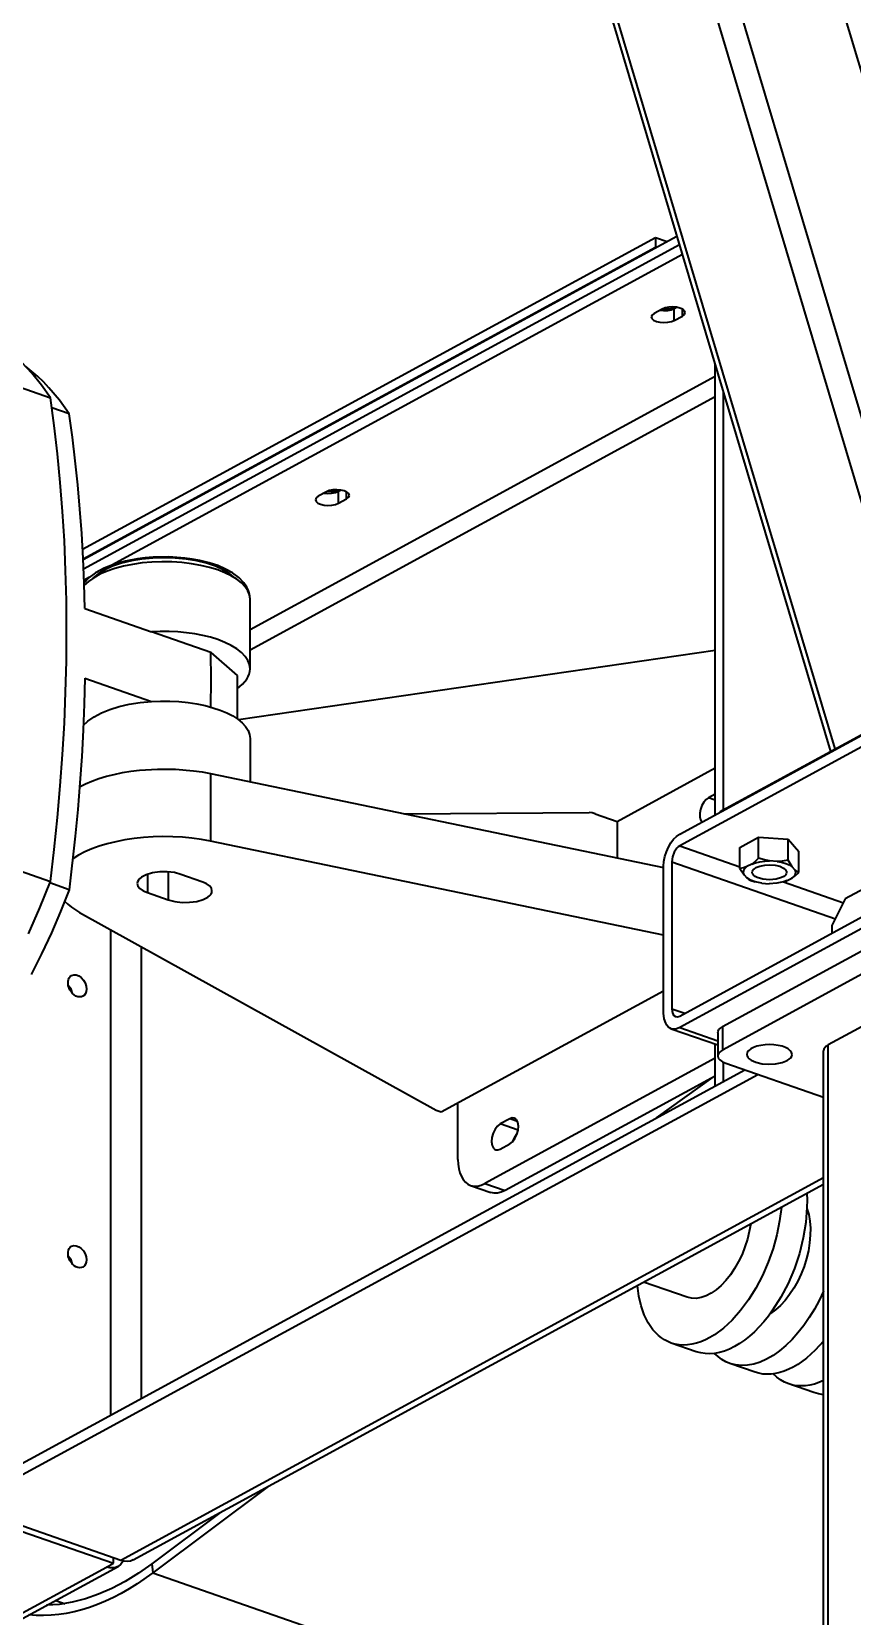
# Model space of a CAD drawing. Header units: millimetres. Extents: x 0 to 594, y 0 to 420.
# Drawn here: x 213.33 to 220.96, y 318.36 to 333.1 of the extents above; entities that cross this region are included whole.
import ezdxf

# ---------------------------------------------------------------- set-up
doc = ezdxf.new("R2010")
doc.units = ezdxf.units.MM

msp = doc.modelspace()

# ---------------------------------------------------------------- linework, layer by layer
at = {"color": 1, "lineweight": 35}
for p, q in [((217.936, 339.155), (221.603, 326.865)), ((218.19, 339.094), (221.825, 326.911)), ((217.11, 338.649), (220.763, 326.407)), ((217.136, 338.719), (220.803, 326.429)), ((219.424, 338.174), (222.892, 326.552)), ((213.806, 328.287), (219.135, 331.19)), ((213.81, 328.192), (219.333, 331.2)), ((213.81, 328.199), (219.135, 331.1)), ((213.814, 328.104), (219.356, 331.123)), ((213.814, 328.104), (219.356, 331.123)), ((219.135, 331.19), (219.135, 331.1)), ((219.135, 331.19), (219.244, 331.152)), ((219.135, 331.1), (219.143, 331.097)), ((219.384, 331.03), (214.079, 328.14)), ((219.121, 330.482), (219.102, 330.467)), ((219.196, 330.523), (219.121, 330.482)), ((219.208, 330.506), (219.171, 330.509)), ((219.224, 330.534), (219.196, 330.523)), ((219.246, 330.507), (219.208, 330.506)), ((219.21, 330.529), (219.242, 330.526)), ((219.257, 330.541), (219.224, 330.534)), ((219.242, 330.526), (219.275, 330.527)), ((219.281, 330.514), (219.246, 330.507)), ((219.294, 330.543), (219.257, 330.541)), ((219.275, 330.527), (219.306, 330.531)), ((219.309, 330.525), (219.281, 330.514)), ((219.33, 330.54), (219.294, 330.543)), ((219.306, 330.531), (219.333, 330.539)), ((219.335, 330.539), (219.309, 330.525)), ((219.309, 330.417), (219.309, 330.525)), ((219.362, 330.532), (219.33, 330.54)), ((219.388, 330.521), (219.362, 330.532)), ((219.384, 330.458), (219.384, 330.523)), ((219.384, 330.458), (219.403, 330.473)), ((219.404, 330.507), (219.388, 330.521)), ((219.403, 330.473), (219.41, 330.491)), ((219.41, 330.491), (219.404, 330.507)), ((219.102, 330.467), (219.095, 330.45)), ((219.095, 330.45), (219.101, 330.434)), ((219.101, 330.434), (219.117, 330.42)), ((219.117, 330.42), (219.143, 330.408)), ((219.143, 330.408), (219.175, 330.4)), ((219.175, 330.4), (219.212, 330.398)), ((219.212, 330.398), (219.248, 330.4)), ((219.248, 330.4), (219.282, 330.406)), ((219.282, 330.406), (219.309, 330.417)), ((219.309, 330.417), (219.384, 330.458)), ((213.334, 329.926), (213.24, 330.026)), ((213.334, 329.943), (213.278, 329.987)), ((213.389, 329.895), (213.334, 329.943)), ((213.423, 329.816), (213.334, 329.926)), ((213.442, 329.845), (213.389, 329.895)), ((215.363, 327.542), (219.69, 329.899)), ((219.69, 325.816), (219.69, 330.004)), ((213.163, 329.817), (213.507, 329.697)), ((213.507, 329.697), (213.423, 329.816)), ((213.493, 329.791), (213.442, 329.845)), ((213.591, 329.675), (213.493, 329.791)), ((219.765, 329.752), (219.765, 325.863)), ((213.542, 329.438), (213.507, 329.697)), ((213.682, 329.548), (213.52, 329.604)), ((213.682, 329.548), (213.591, 329.675)), ((215.363, 327.351), (219.69, 329.708)), ((213.572, 329.175), (213.542, 329.438)), ((213.712, 329.33), (213.682, 329.548)), ((213.738, 329.109), (213.712, 329.33)), ((213.598, 328.908), (213.572, 329.175)), ((213.761, 328.886), (213.738, 329.109)), ((213.619, 328.639), (213.598, 328.908)), ((213.781, 328.66), (213.761, 328.886)), ((215.978, 328.766), (215.972, 328.748)), ((215.972, 328.748), (215.977, 328.733)), ((215.977, 328.733), (215.994, 328.718)), ((215.998, 328.781), (215.978, 328.766)), ((215.994, 328.718), (216.019, 328.707)), ((216.073, 328.822), (215.998, 328.781)), ((216.019, 328.707), (216.052, 328.699)), ((216.084, 328.804), (216.047, 328.808)), ((216.1, 328.833), (216.073, 328.822)), ((216.122, 328.806), (216.084, 328.804)), ((216.086, 328.828), (216.118, 328.825)), ((216.133, 328.84), (216.1, 328.833)), ((216.118, 328.825), (216.151, 328.826)), ((216.157, 328.813), (216.122, 328.806)), ((216.125, 328.698), (216.158, 328.705)), ((216.17, 328.842), (216.133, 328.84)), ((216.151, 328.826), (216.182, 328.83)), ((216.185, 328.824), (216.157, 328.813)), ((216.158, 328.705), (216.185, 328.716)), ((216.206, 328.839), (216.17, 328.842)), ((216.182, 328.83), (216.21, 328.838)), ((216.211, 328.838), (216.185, 328.824)), ((216.185, 328.716), (216.185, 328.824)), ((216.185, 328.716), (216.26, 328.757)), ((216.239, 328.831), (216.206, 328.839)), ((216.264, 328.82), (216.239, 328.831)), ((216.26, 328.757), (216.26, 328.822)), ((216.26, 328.757), (216.28, 328.772)), ((216.281, 328.805), (216.264, 328.82)), ((216.28, 328.772), (216.287, 328.789)), ((216.287, 328.789), (216.281, 328.805)), ((213.636, 328.366), (213.619, 328.639)), ((213.797, 328.433), (213.781, 328.66)), ((216.052, 328.699), (216.088, 328.696)), ((216.088, 328.696), (216.125, 328.698)), ((213.81, 328.202), (213.797, 328.433)), ((213.648, 328.09), (213.636, 328.366)), ((213.82, 327.97), (213.81, 328.202)), ((214.007, 328.111), (213.926, 328.067)), ((214.101, 328.148), (214.007, 328.111)), ((214.084, 328.129), (214.012, 328.096)), ((214.167, 328.157), (214.084, 328.129)), ((214.205, 328.177), (214.101, 328.148)), ((214.186, 328.13), (214.106, 328.109)), ((214.259, 328.179), (214.167, 328.157)), ((214.27, 328.147), (214.186, 328.13)), ((214.317, 328.199), (214.205, 328.177)), ((214.357, 328.195), (214.259, 328.179)), ((214.359, 328.16), (214.27, 328.147)), ((214.388, 328.208), (214.317, 328.199)), ((214.459, 328.205), (214.357, 328.195)), ((214.45, 328.168), (214.359, 328.16)), ((214.461, 328.213), (214.388, 328.208)), ((214.543, 328.171), (214.45, 328.168)), ((214.563, 328.208), (214.459, 328.205)), ((214.609, 328.216), (214.461, 328.213)), ((214.636, 328.17), (214.543, 328.171)), ((214.667, 328.205), (214.563, 328.208)), ((214.683, 328.212), (214.609, 328.216)), ((214.729, 328.164), (214.636, 328.17)), ((214.769, 328.195), (214.667, 328.205)), ((214.755, 328.206), (214.683, 328.212)), ((214.818, 328.153), (214.729, 328.164)), ((214.826, 328.196), (214.755, 328.206)), ((214.867, 328.179), (214.769, 328.195)), ((214.905, 328.138), (214.818, 328.153)), ((214.895, 328.183), (214.826, 328.196)), ((214.959, 328.157), (214.867, 328.179)), ((214.982, 328.161), (214.895, 328.183)), ((214.987, 328.118), (214.905, 328.138)), ((215.042, 328.129), (214.959, 328.157)), ((215.062, 328.135), (214.982, 328.161)), ((215.063, 328.095), (214.987, 328.118)), ((215.114, 328.096), (215.042, 328.129)), ((215.135, 328.103), (215.062, 328.135)), ((213.655, 327.811), (213.648, 328.09)), ((213.871, 328.027), (213.819, 327.999)), ((213.82, 327.975), (213.819, 327.974)), ((213.867, 328.024), (213.82, 327.975)), ((213.86, 327.989), (213.82, 327.952)), ((213.826, 327.736), (213.82, 327.97)), ((213.909, 328.023), (213.86, 327.989)), ((213.926, 328.067), (213.867, 328.024)), ((213.95, 328.059), (213.902, 328.019)), ((213.967, 328.055), (213.909, 328.023)), ((214.012, 328.096), (213.95, 328.059)), ((214.033, 328.084), (213.967, 328.055)), ((214.106, 328.109), (214.033, 328.084)), ((215.129, 328.069), (215.063, 328.095)), ((215.176, 328.059), (215.114, 328.096)), ((215.189, 328.04), (215.129, 328.069)), ((215.2, 328.067), (215.135, 328.103)), ((215.224, 328.019), (215.176, 328.059)), ((215.241, 328.008), (215.189, 328.04)), ((215.258, 328.024), (215.2, 328.067)), ((215.284, 327.974), (215.241, 328.008)), ((215.305, 327.976), (215.258, 328.024)), ((215.318, 327.938), (215.284, 327.974)), ((215.332, 327.936), (215.305, 327.976)), ((215.343, 327.9), (215.318, 327.938)), ((215.345, 327.909), (215.332, 327.936)), ((215.358, 327.862), (215.343, 327.9)), ((215.355, 327.881), (215.345, 327.909)), ((215.361, 327.852), (215.355, 327.881)), ((215.363, 327.823), (215.358, 327.862)), ((215.363, 327.823), (215.361, 327.852)), ((215.363, 327.175), (215.363, 327.823)), ((213.657, 327.529), (213.655, 327.811)), ((213.826, 327.736), (214.446, 327.52)), ((213.655, 327.245), (213.657, 327.529)), ((214.528, 327.523), (214.446, 327.52)), ((214.61, 327.523), (214.528, 327.523)), ((214.691, 327.519), (214.61, 327.523)), ((214.997, 327.327), (214.446, 327.52)), ((214.772, 327.511), (214.691, 327.519)), ((214.85, 327.5), (214.772, 327.511)), ((214.925, 327.486), (214.85, 327.5)), ((214.996, 327.468), (214.925, 327.486)), ((215.063, 327.447), (214.996, 327.468)), ((215.129, 327.421), (215.063, 327.447)), ((215.189, 327.392), (215.129, 327.421)), ((215.241, 327.36), (215.189, 327.392)), ((213.648, 326.958), (213.655, 327.245)), ((214.997, 327.327), (215.242, 327.112)), ((215, 327.074), (214.997, 327.327)), ((215.284, 327.326), (215.241, 327.36)), ((219.69, 327.344), (215.257, 326.7)), ((215.318, 327.29), (215.284, 327.326)), ((215.343, 327.252), (215.318, 327.29)), ((215.358, 327.214), (215.343, 327.252)), ((213.826, 327.088), (213.82, 326.847)), ((213.826, 327.088), (214.446, 326.871)), ((215.242, 327.112), (215.242, 326.711)), ((215.294, 327.033), (215.332, 327.079)), ((215.332, 327.079), (215.346, 327.102)), ((215.346, 327.102), (215.355, 327.126)), ((215.355, 327.126), (215.361, 327.15)), ((215.363, 327.175), (215.358, 327.214)), ((215.361, 327.15), (215.363, 327.175)), ((213.636, 326.669), (213.648, 326.958)), ((214.999, 326.819), (215, 327.074)), ((215.242, 326.99), (215.294, 327.033)), ((213.82, 326.847), (213.81, 326.604)), ((213.98, 326.765), (214.058, 326.797)), ((214.058, 326.797), (214.146, 326.824)), ((214.146, 326.824), (214.24, 326.846)), ((214.24, 326.846), (214.341, 326.862)), ((214.341, 326.862), (214.446, 326.871)), ((214.446, 326.871), (214.531, 326.875)), ((214.531, 326.875), (214.617, 326.874)), ((214.617, 326.874), (214.702, 326.87)), ((214.702, 326.87), (214.786, 326.861)), ((214.786, 326.861), (214.867, 326.849)), ((214.867, 326.849), (214.945, 326.833)), ((214.945, 326.833), (215.018, 326.813)), ((215.018, 326.813), (215.086, 326.791)), ((215.086, 326.791), (215.148, 326.765)), ((219.36, 325.636), (221.559, 326.834)), ((219.757, 325.859), (221.631, 326.88)), ((213.619, 326.378), (213.636, 326.669)), ((213.812, 326.647), (213.855, 326.689)), ((213.855, 326.689), (213.912, 326.729)), ((213.912, 326.729), (213.98, 326.765)), ((215.148, 326.765), (215.203, 326.736)), ((215.203, 326.736), (215.25, 326.705)), ((215.25, 326.705), (215.29, 326.672)), ((215.29, 326.672), (215.322, 326.637)), ((215.322, 326.637), (215.345, 326.601)), ((221.559, 326.726), (219.36, 325.528)), ((213.81, 326.604), (213.797, 326.359)), ((215.345, 326.601), (215.358, 326.564)), ((215.358, 326.564), (215.363, 326.527)), ((215.363, 326.527), (215.363, 326.124)), ((213.598, 326.086), (213.619, 326.378)), ((213.797, 326.359), (213.781, 326.114)), ((214.027, 326.175), (214.1, 326.193)), ((214.1, 326.193), (214.176, 326.209)), ((214.176, 326.209), (214.255, 326.222)), ((214.255, 326.222), (214.336, 326.231)), ((214.336, 326.231), (214.503, 326.242)), ((214.503, 326.242), (214.671, 326.24)), ((214.671, 326.24), (214.836, 326.227)), ((214.836, 326.227), (214.917, 326.215)), ((214.917, 326.215), (214.994, 326.201)), ((214.994, 326.201), (219.21, 325.326)), ((214.994, 326.201), (214.994, 325.571)), ((218.778, 325.755), (219.69, 326.252)), ((213.572, 325.791), (213.598, 326.086)), ((213.781, 326.114), (213.761, 325.867)), ((213.778, 326.076), (213.833, 326.104)), ((213.833, 326.104), (213.893, 326.13)), ((213.893, 326.13), (213.958, 326.154)), ((213.958, 326.154), (214.027, 326.175)), ((219.566, 325.902), (219.554, 325.867)), ((219.584, 325.933), (219.566, 325.902)), ((219.605, 325.958), (219.584, 325.933)), ((219.627, 325.975), (219.605, 325.958)), ((219.69, 326.009), (219.627, 325.975)), ((219.69, 325.953), (219.627, 325.975)), ((213.542, 325.495), (213.572, 325.791)), ((213.761, 325.867), (213.738, 325.619)), ((216.798, 325.827), (218.517, 325.837)), ((218.544, 325.835), (218.517, 325.837)), ((218.572, 325.827), (218.544, 325.835)), ((218.572, 325.827), (218.778, 325.755)), ((218.778, 325.755), (218.778, 325.416)), ((219.554, 325.867), (219.547, 325.831)), ((219.547, 325.831), (219.547, 325.798)), ((219.547, 325.798), (219.553, 325.77)), ((219.553, 325.77), (219.566, 325.748)), ((219.726, 325.836), (219.739, 325.848)), ((219.739, 325.848), (219.757, 325.859)), ((219.757, 325.859), (219.757, 325.852)), ((213.738, 325.619), (213.682, 325.119)), ((214.372, 325.605), (214.284, 325.595)), ((214.462, 325.611), (214.372, 325.605)), ((214.553, 325.613), (214.462, 325.611)), ((214.644, 325.612), (214.553, 325.613)), ((214.735, 325.607), (214.644, 325.612)), ((214.823, 325.598), (214.735, 325.607)), ((219.303, 325.589), (219.331, 325.616)), ((219.331, 325.616), (219.36, 325.636)), ((219.92, 325.513), (220.093, 325.607)), ((220.093, 325.607), (220.367, 325.589)), ((220.093, 325.412), (220.093, 325.607)), ((213.507, 325.197), (213.542, 325.495)), ((213.826, 325.471), (213.768, 325.441)), ((213.89, 325.499), (213.826, 325.471)), ((213.96, 325.525), (213.89, 325.499)), ((214.035, 325.547), (213.96, 325.525)), ((214.115, 325.566), (214.035, 325.547)), ((214.198, 325.583), (214.115, 325.566)), ((214.284, 325.595), (214.198, 325.583)), ((214.91, 325.586), (214.823, 325.598)), ((214.994, 325.571), (214.91, 325.586)), ((219.21, 324.696), (214.994, 325.571)), ((219.222, 325.428), (219.236, 325.473)), ((219.236, 325.473), (219.254, 325.515)), ((219.254, 325.515), (219.277, 325.555)), ((219.277, 325.555), (219.303, 325.589)), ((219.307, 325.468), (219.291, 325.424)), ((219.332, 325.505), (219.307, 325.468)), ((219.346, 325.518), (219.332, 325.505)), ((219.36, 325.528), (219.346, 325.518)), ((219.36, 325.528), (219.92, 325.333)), ((219.92, 325.317), (219.92, 325.513)), ((220.367, 325.589), (220.468, 325.476)), ((220.367, 325.393), (220.367, 325.589)), ((220.468, 325.281), (220.468, 325.476)), ((213.163, 325.317), (213.507, 325.197)), ((213.768, 325.441), (213.716, 325.408)), ((219.21, 325.339), (219.213, 325.382)), ((219.21, 323.971), (219.21, 325.339)), ((219.213, 325.382), (219.222, 325.428)), ((219.291, 325.424), (219.285, 325.38)), ((219.285, 325.38), (219.285, 324.011)), ((219.285, 325.38), (220.808, 324.849)), ((219.954, 325.324), (219.92, 325.317)), ((219.92, 325.317), (219.958, 325.257)), ((219.985, 325.335), (219.954, 325.324)), ((219.955, 325.297), (219.966, 325.316)), ((219.966, 325.316), (219.985, 325.335)), ((220.029, 325.358), (219.985, 325.335)), ((220.06, 325.382), (220.029, 325.358)), ((220.029, 325.358), (220.065, 325.37)), ((220.043, 325.304), (220.054, 325.315)), ((220.054, 325.315), (220.069, 325.325)), ((220.093, 325.412), (220.06, 325.382)), ((220.065, 325.37), (220.106, 325.379)), ((220.069, 325.325), (220.106, 325.339)), ((220.147, 325.396), (220.093, 325.412)), ((220.106, 325.379), (220.15, 325.385)), ((220.106, 325.339), (220.15, 325.348)), ((220.196, 325.387), (220.147, 325.396)), ((220.15, 325.385), (220.196, 325.387)), ((220.15, 325.348), (220.199, 325.351)), ((220.265, 325.382), (220.196, 325.387)), ((220.199, 325.351), (220.247, 325.347)), ((220.247, 325.347), (220.291, 325.337)), ((220.314, 325.385), (220.265, 325.382)), ((220.265, 325.382), (220.307, 325.375)), ((220.291, 325.337), (220.325, 325.321)), ((220.307, 325.375), (220.346, 325.364)), ((220.367, 325.393), (220.314, 325.385)), ((220.325, 325.321), (220.347, 325.302)), ((220.346, 325.364), (220.379, 325.35)), ((220.405, 325.333), (220.367, 325.393)), ((220.379, 325.35), (220.405, 325.333)), ((220.43, 325.305), (220.405, 325.333)), ((221.634, 325.433), (220.9, 325.033)), ((213.408, 324.951), (213.507, 325.197)), ((213.682, 325.119), (213.501, 325.182)), ((214.317, 325.192), (214.314, 325.177)), ((214.314, 325.177), (214.32, 325.153)), ((214.324, 325.207), (214.317, 325.192)), ((214.336, 325.222), (214.324, 325.207)), ((214.353, 325.235), (214.336, 325.222)), ((214.398, 325.258), (214.353, 325.235)), ((214.456, 325.275), (214.398, 325.258)), ((214.408, 325.262), (214.408, 325.092)), ((214.523, 325.285), (214.456, 325.275)), ((214.593, 325.285), (214.523, 325.285)), ((214.66, 325.278), (214.593, 325.285)), ((214.603, 325.285), (214.603, 325.024)), ((214.72, 325.262), (214.66, 325.278)), ((214.916, 325.194), (214.72, 325.262)), ((214.955, 325.177), (214.916, 325.194)), ((214.985, 325.156), (214.955, 325.177)), ((219.952, 325.277), (219.955, 325.297)), ((219.958, 325.257), (219.952, 325.277)), ((219.958, 325.257), (219.983, 325.229)), ((219.983, 325.229), (220.002, 325.215)), ((220.018, 325.209), (219.983, 325.229)), ((220.002, 325.215), (220.021, 325.205)), ((220.062, 325.192), (220.018, 325.209)), ((220.021, 325.205), (220.051, 325.196)), ((220.034, 325.281), (220.037, 325.293)), ((220.037, 325.267), (220.034, 325.281)), ((220.037, 325.293), (220.043, 325.304)), ((220.046, 325.254), (220.037, 325.267)), ((220.061, 325.242), (220.046, 325.254)), ((220.051, 325.196), (220.057, 325.194)), ((220.062, 325.192), (220.051, 325.196)), ((220.081, 325.232), (220.061, 325.242)), ((220.124, 325.18), (220.062, 325.192)), ((220.133, 325.217), (220.081, 325.232)), ((220.124, 325.18), (220.192, 325.175)), ((220.194, 325.211), (220.133, 325.217)), ((220.262, 325.18), (220.192, 325.175)), ((220.256, 325.217), (220.194, 325.211)), ((220.307, 325.232), (220.256, 325.217)), ((220.326, 325.192), (220.262, 325.18)), ((220.327, 325.242), (220.307, 325.232)), ((220.325, 325.192), (220.883, 324.998)), ((220.36, 325.204), (220.326, 325.192)), ((220.326, 325.192), (220.332, 325.194)), ((220.342, 325.254), (220.327, 325.242)), ((220.33, 325.193), (220.332, 325.194)), ((220.332, 325.194), (220.36, 325.204)), ((220.351, 325.267), (220.342, 325.254)), ((220.347, 325.302), (220.352, 325.292)), ((220.354, 325.281), (220.351, 325.267)), ((220.352, 325.292), (220.354, 325.281)), ((220.36, 325.204), (220.403, 325.228)), ((220.403, 325.228), (220.435, 325.251)), ((220.423, 325.246), (220.403, 325.228)), ((220.434, 325.265), (220.423, 325.246)), ((220.43, 325.305), (220.437, 325.285)), ((220.449, 325.291), (220.43, 325.305)), ((220.437, 325.285), (220.434, 325.265)), ((220.435, 325.251), (220.468, 325.281)), ((220.468, 325.281), (220.449, 325.291)), ((213.682, 325.119), (213.601, 324.917)), ((214.32, 325.153), (214.339, 325.13)), ((214.339, 325.13), (214.369, 325.109)), ((214.369, 325.109), (214.408, 325.092)), ((214.408, 325.092), (214.603, 325.024)), ((214.603, 325.024), (214.663, 325.009)), ((214.868, 325.011), (214.926, 325.028)), ((214.926, 325.028), (214.971, 325.051)), ((214.971, 325.051), (214.988, 325.065)), ((215.003, 325.133), (214.985, 325.156)), ((214.988, 325.065), (215, 325.079)), ((215, 325.079), (215.007, 325.094)), ((215.009, 325.109), (215.003, 325.133)), ((215.007, 325.094), (215.009, 325.109)), ((219.36, 323.944), (221.559, 325.142)), ((221.559, 325.034), (219.36, 323.836)), ((220.9, 325.033), (220.775, 324.785)), ((213.302, 324.709), (213.408, 324.951)), ((213.601, 324.917), (213.515, 324.718)), ((213.64, 325.011), (213.668, 324.984)), ((213.668, 324.984), (213.701, 324.958)), ((213.701, 324.958), (213.778, 324.908)), ((213.778, 324.908), (217.094, 323.068)), ((214.663, 325.009), (214.731, 325.001)), ((214.731, 325.001), (214.801, 325.002)), ((214.801, 325.002), (214.868, 325.011)), ((214.068, 320.232), (214.068, 324.747)), ((221.631, 324.864), (219.757, 323.843)), ((220.775, 324.785), (220.775, 324.715)), ((213.515, 324.718), (213.423, 324.522)), ((214.349, 324.591), (214.349, 320.385)), ((221.631, 324.648), (219.757, 323.627)), ((213.423, 324.522), (213.327, 324.33)), ((213.67, 324.267), (213.674, 324.285)), ((213.674, 324.285), (213.681, 324.3)), ((213.681, 324.3), (213.69, 324.312)), ((213.69, 324.312), (213.703, 324.321)), ((213.703, 324.321), (213.723, 324.328)), ((213.723, 324.328), (213.747, 324.326)), ((213.747, 324.326), (213.77, 324.317)), ((213.77, 324.317), (213.793, 324.301)), ((213.793, 324.301), (213.813, 324.278)), ((213.813, 324.278), (213.828, 324.252)), ((213.67, 324.248), (213.67, 324.267)), ((213.672, 324.228), (213.67, 324.248)), ((213.698, 324.194), (213.672, 324.229)), ((213.687, 324.188), (213.672, 324.228)), ((213.713, 324.154), (213.687, 324.188)), ((213.705, 324.179), (213.696, 324.174)), ((213.713, 324.153), (213.698, 324.194)), ((213.728, 324.14), (213.713, 324.154)), ((213.744, 324.13), (213.728, 324.14)), ((213.761, 324.124), (213.744, 324.13)), ((213.808, 324.128), (213.794, 324.123)), ((213.822, 324.139), (213.808, 324.128)), ((213.832, 324.154), (213.822, 324.139)), ((213.828, 324.252), (213.838, 324.223)), ((213.839, 324.173), (213.832, 324.154)), ((213.838, 324.223), (213.841, 324.195)), ((213.841, 324.195), (213.839, 324.173)), ((217.141, 323.051), (219.21, 324.178)), ((221.74, 324.219), (220.741, 323.675)), ((213.778, 324.121), (213.761, 324.124)), ((213.794, 324.123), (213.778, 324.121)), ((219.285, 324.011), (219.288, 323.986)), ((219.285, 324.011), (219.406, 323.969)), ((219.288, 323.986), (219.295, 323.964)), ((219.215, 323.919), (219.21, 323.971)), ((219.229, 323.876), (219.215, 323.919)), ((219.24, 323.858), (219.229, 323.876)), ((219.252, 323.844), (219.24, 323.858)), ((219.266, 323.833), (219.252, 323.844)), ((219.281, 323.826), (219.266, 323.833)), ((219.295, 323.964), (219.306, 323.948)), ((219.306, 323.948), (219.321, 323.939)), ((219.321, 323.939), (219.34, 323.937)), ((219.34, 323.937), (219.36, 323.944)), ((219.36, 323.836), (219.34, 323.827)), ((219.36, 323.836), (219.713, 323.713)), ((219.738, 323.831), (219.757, 323.843)), ((219.757, 323.843), (219.757, 323.627)), ((219.3, 323.822), (219.281, 323.826)), ((219.281, 323.826), (219.713, 323.675)), ((219.319, 323.822), (219.3, 323.822)), ((219.34, 323.827), (219.319, 323.822)), ((219.713, 323.789), (219.716, 323.803)), ((219.713, 323.789), (219.713, 323.573)), ((219.716, 323.803), (219.724, 323.817)), ((219.724, 323.817), (219.738, 323.831)), ((219.69, 323.552), (217.547, 322.385)), ((219.69, 323.294), (219.69, 323.683)), ((219.716, 323.587), (219.713, 323.573)), ((219.713, 323.573), (219.718, 323.553)), ((219.724, 323.601), (219.716, 323.587)), ((219.718, 323.553), (219.733, 323.535)), ((219.738, 323.615), (219.724, 323.601)), ((219.757, 323.627), (219.738, 323.615)), ((219.988, 323.604), (219.984, 323.586)), ((219.984, 323.586), (219.987, 323.572)), ((219.987, 323.572), (219.994, 323.558)), ((220, 323.621), (219.988, 323.604)), ((219.994, 323.558), (220.006, 323.545)), ((220.02, 323.637), (220, 323.621)), ((220.006, 323.545), (220.023, 323.533)), ((220.046, 323.651), (220.02, 323.637)), ((220.078, 323.662), (220.046, 323.651)), ((220.114, 323.671), (220.078, 323.662)), ((220.153, 323.676), (220.114, 323.671)), ((220.194, 323.678), (220.153, 323.676)), ((220.235, 323.676), (220.194, 323.678)), ((220.275, 323.671), (220.235, 323.676)), ((220.311, 323.662), (220.275, 323.671)), ((220.343, 323.651), (220.311, 323.662)), ((220.369, 323.637), (220.343, 323.651)), ((220.358, 323.529), (220.378, 323.542)), ((220.388, 323.621), (220.369, 323.637)), ((220.378, 323.542), (220.392, 323.556)), ((220.4, 323.604), (220.388, 323.621)), ((220.392, 323.556), (220.401, 323.571)), ((220.404, 323.586), (220.4, 323.604)), ((220.401, 323.571), (220.404, 323.586)), ((220.7, 323.635), (220.697, 323.62)), ((220.697, 306.104), (220.697, 323.62)), ((220.708, 323.649), (220.7, 323.635)), ((220.722, 323.663), (220.708, 323.649)), ((220.741, 323.675), (220.722, 323.663)), ((220.741, 306.128), (220.741, 323.675)), ((212.709, 319.492), (219.964, 323.443)), ((212.709, 319.384), (220.085, 323.401)), ((219.733, 323.535), (219.757, 323.518)), ((219.757, 323.518), (219.788, 323.505)), ((219.765, 323.514), (219.765, 323.335)), ((219.788, 323.505), (220.697, 323.188)), ((220.023, 323.533), (220.068, 323.513)), ((220.068, 323.513), (220.125, 323.5)), ((220.125, 323.5), (220.188, 323.495)), ((220.188, 323.495), (220.252, 323.498)), ((220.252, 323.498), (220.311, 323.51)), ((220.311, 323.51), (220.358, 323.529)), ((219.69, 323.385), (217.735, 322.32)), ((219.144, 322.997), (219.672, 323.375)), ((217.297, 322.609), (217.297, 323.136)), ((217.094, 323.068), (217.141, 323.051)), ((217.778, 322.988), (217.691, 322.94)), ((217.801, 322.995), (217.778, 322.988)), ((217.851, 322.962), (217.778, 322.988)), ((217.821, 322.994), (217.801, 322.995)), ((217.832, 322.988), (217.821, 322.994)), ((217.841, 322.98), (217.832, 322.988)), ((217.854, 322.954), (217.841, 322.98)), ((217.859, 322.92), (217.854, 322.954)), ((217.613, 322.813), (217.61, 322.774)), ((217.624, 322.853), (217.613, 322.813)), ((217.642, 322.89), (217.624, 322.853)), ((217.665, 322.92), (217.642, 322.89)), ((217.691, 322.94), (217.665, 322.92)), ((217.857, 322.882), (217.691, 322.94)), ((217.804, 322.774), (217.827, 322.804)), ((217.808, 322.778), (217.825, 322.818)), ((217.825, 322.818), (217.849, 322.851)), ((217.827, 322.804), (217.845, 322.841)), ((217.845, 322.841), (217.856, 322.881)), ((217.856, 322.881), (217.859, 322.92)), ((217.61, 322.774), (217.615, 322.74)), ((217.615, 322.74), (217.628, 322.714)), ((217.628, 322.714), (217.637, 322.706)), ((217.637, 322.706), (217.648, 322.7)), ((217.648, 322.7), (217.669, 322.699)), ((217.669, 322.699), (217.691, 322.706)), ((217.691, 322.706), (217.778, 322.754)), ((217.778, 322.754), (217.804, 322.774)), ((217.297, 322.609), (217.299, 322.564)), ((217.299, 322.564), (217.305, 322.523)), ((217.305, 322.523), (217.315, 322.485)), ((220.697, 322.437), (214.161, 318.877)), ((214.276, 318.883), (220.697, 322.38)), ((217.315, 322.485), (217.329, 322.451)), ((217.329, 322.451), (217.346, 322.422)), ((217.346, 322.422), (217.366, 322.398)), ((217.366, 322.398), (217.39, 322.38)), ((217.39, 322.38), (217.415, 322.367)), ((217.415, 322.367), (217.446, 322.361)), ((217.415, 322.367), (217.603, 322.302)), ((217.446, 322.361), (217.479, 322.361)), ((217.479, 322.361), (217.513, 322.37)), ((217.513, 322.37), (217.547, 322.385)), ((217.547, 322.385), (217.735, 322.32)), ((217.634, 322.295), (217.603, 322.302)), ((217.666, 322.296), (217.634, 322.295)), ((217.7, 322.304), (217.666, 322.296)), ((217.735, 322.32), (217.7, 322.304)), ((220.541, 322.295), (220.544, 322.229)), ((220.544, 322.229), (220.543, 322.162)), ((220.305, 322.166), (220.289, 322.038)), ((220.543, 322.162), (220.533, 322.022)), ((220.543, 322.152), (220.559, 322.097)), ((220.559, 322.097), (220.57, 322.036)), ((220.007, 321.939), (219.989, 321.867)), ((220.02, 322.011), (220.007, 321.939)), ((220.289, 322.038), (220.263, 321.909)), ((220.533, 322.022), (220.509, 321.879)), ((220.57, 322.036), (220.575, 321.971)), ((220.575, 321.971), (220.574, 321.903)), ((213.674, 321.764), (213.681, 321.78)), ((213.681, 321.78), (213.69, 321.792)), ((213.69, 321.792), (213.703, 321.801)), ((213.703, 321.801), (213.723, 321.808)), ((213.723, 321.808), (213.747, 321.806)), ((213.747, 321.806), (213.77, 321.797)), ((213.77, 321.797), (213.793, 321.78)), ((213.793, 321.78), (213.813, 321.758)), ((219.966, 321.795), (219.939, 321.725)), ((219.989, 321.867), (219.966, 321.795)), ((220.228, 321.779), (220.183, 321.652)), ((220.263, 321.909), (220.228, 321.779)), ((220.509, 321.879), (220.473, 321.735)), ((220.568, 321.832), (220.556, 321.759)), ((220.574, 321.903), (220.568, 321.832)), ((213.67, 321.747), (213.674, 321.764)), ((213.67, 321.728), (213.67, 321.747)), ((213.672, 321.707), (213.67, 321.728)), ((213.698, 321.674), (213.672, 321.708)), ((213.687, 321.668), (213.672, 321.707)), ((213.713, 321.634), (213.687, 321.668)), ((213.705, 321.659), (213.696, 321.654)), ((213.713, 321.633), (213.698, 321.674)), ((213.728, 321.62), (213.713, 321.634)), ((213.813, 321.758), (213.828, 321.732)), ((213.832, 321.634), (213.822, 321.619)), ((213.828, 321.732), (213.838, 321.703)), ((213.839, 321.653), (213.832, 321.634)), ((213.838, 321.703), (213.841, 321.675)), ((213.841, 321.675), (213.839, 321.653)), ((219.906, 321.658), (219.87, 321.595)), ((219.939, 321.725), (219.906, 321.658)), ((220.183, 321.652), (220.129, 321.528)), ((220.473, 321.735), (220.426, 321.593)), ((220.539, 321.686), (220.516, 321.614)), ((220.556, 321.759), (220.539, 321.686)), ((213.744, 321.61), (213.728, 321.62)), ((213.761, 321.604), (213.744, 321.61)), ((213.778, 321.601), (213.761, 321.604)), ((213.794, 321.603), (213.778, 321.601)), ((213.808, 321.608), (213.794, 321.603)), ((213.822, 321.619), (213.808, 321.608)), ((219.789, 321.483), (219.745, 321.436)), ((219.831, 321.536), (219.789, 321.483)), ((219.87, 321.595), (219.831, 321.536)), ((220.129, 321.528), (220.068, 321.411)), ((220.426, 321.593), (220.368, 321.456)), ((220.457, 321.476), (220.421, 321.411)), ((220.489, 321.544), (220.457, 321.476)), ((220.516, 321.614), (220.489, 321.544)), ((218.979, 321.338), (218.966, 321.437)), ((219.001, 321.246), (218.979, 321.338)), ((219.428, 321.326), (219.022, 321.468)), ((219.469, 321.317), (219.428, 321.326)), ((219.605, 321.339), (219.558, 321.323)), ((219.652, 321.364), (219.605, 321.339)), ((219.699, 321.396), (219.652, 321.364)), ((219.745, 321.436), (219.699, 321.396)), ((220.068, 321.411), (220, 321.302)), ((220.3, 321.326), (220.224, 321.206)), ((220.368, 321.456), (220.3, 321.326)), ((220.382, 321.352), (220.34, 321.298)), ((220.421, 321.411), (220.382, 321.352)), ((220.697, 321.384), (220.656, 321.298)), ((219.03, 321.162), (219.001, 321.246)), ((219.513, 321.316), (219.469, 321.317)), ((219.558, 321.323), (219.513, 321.316)), ((219.926, 321.203), (219.848, 321.115)), ((220, 321.302), (219.926, 321.203)), ((220.224, 321.206), (220.184, 321.151)), ((220.25, 321.209), (220.203, 321.176)), ((220.296, 321.25), (220.25, 321.209)), ((220.34, 321.298), (220.296, 321.25)), ((220.612, 321.216), (220.564, 321.138)), ((220.656, 321.298), (220.612, 321.216)), ((219.067, 321.088), (219.03, 321.162)), ((219.111, 321.024), (219.067, 321.088)), ((219.767, 321.039), (219.683, 320.978)), ((219.848, 321.115), (219.767, 321.039)), ((220.098, 321.05), (220.054, 321.005)), ((220.142, 321.099), (220.098, 321.05)), ((220.184, 321.151), (220.142, 321.099)), ((220.513, 321.064), (220.459, 320.996)), ((220.564, 321.138), (220.513, 321.064)), ((219.162, 320.971), (219.111, 321.024)), ((219.189, 320.949), (219.162, 320.971)), ((219.218, 320.93), (219.189, 320.949)), ((219.248, 320.914), (219.218, 320.93)), ((219.28, 320.901), (219.248, 320.914)), ((219.316, 320.891), (219.28, 320.901)), ((219.514, 320.82), (219.28, 320.901)), ((219.354, 320.884), (219.316, 320.891)), ((219.393, 320.882), (219.354, 320.884)), ((219.433, 320.884), (219.393, 320.882)), ((219.473, 320.889), (219.433, 320.884)), ((219.515, 320.899), (219.473, 320.889)), ((219.556, 320.913), (219.515, 320.899)), ((219.599, 320.931), (219.556, 320.913)), ((219.641, 320.952), (219.599, 320.931)), ((219.683, 320.978), (219.641, 320.952)), ((219.916, 320.895), (219.869, 320.867)), ((219.962, 320.927), (219.916, 320.895)), ((220.008, 320.964), (219.962, 320.927)), ((220.054, 321.005), (220.008, 320.964)), ((220.404, 320.934), (220.346, 320.877)), ((220.459, 320.996), (220.404, 320.934)), ((220.697, 320.918), (220.62, 320.833)), ((219.555, 320.808), (219.514, 320.82)), ((219.597, 320.802), (219.555, 320.808)), ((219.64, 320.8), (219.597, 320.802)), ((219.684, 320.804), (219.64, 320.8)), ((219.73, 320.813), (219.684, 320.804)), ((219.716, 320.774), (219.684, 320.804)), ((219.751, 320.748), (219.716, 320.774)), ((219.776, 320.826), (219.73, 320.813)), ((219.788, 320.727), (219.751, 320.748)), ((219.822, 320.844), (219.776, 320.826)), ((219.869, 320.867), (219.822, 320.844)), ((220.168, 320.751), (220.108, 320.724)), ((220.228, 320.786), (220.168, 320.751)), ((220.287, 320.828), (220.228, 320.786)), ((220.346, 320.877), (220.287, 320.828)), ((220.539, 320.76), (220.457, 320.701)), ((220.62, 320.833), (220.539, 320.76)), ((219.826, 320.711), (219.788, 320.727)), ((219.879, 320.697), (219.826, 320.711)), ((220.061, 320.629), (219.826, 320.711)), ((219.933, 320.692), (219.879, 320.697)), ((219.99, 320.694), (219.933, 320.692)), ((220.048, 320.705), (219.99, 320.694)), ((220.108, 320.724), (220.048, 320.705)), ((220.096, 320.619), (220.061, 320.629)), ((220.134, 320.612), (220.096, 320.619)), ((220.172, 320.61), (220.134, 320.612)), ((220.211, 320.611), (220.172, 320.61)), ((220.251, 320.617), (220.211, 320.611)), ((220.263, 320.583), (220.23, 320.613)), ((220.291, 320.626), (220.251, 320.617)), ((220.332, 320.639), (220.291, 320.626)), ((220.374, 320.656), (220.332, 320.639)), ((220.415, 320.677), (220.374, 320.656)), ((220.457, 320.701), (220.415, 320.677)), ((220.297, 320.558), (220.263, 320.583)), ((220.334, 320.537), (220.297, 320.558)), ((220.373, 320.52), (220.334, 320.537)), ((220.41, 320.51), (220.373, 320.52)), ((220.607, 320.439), (220.373, 320.52)), ((220.448, 320.503), (220.41, 320.51)), ((220.488, 320.501), (220.448, 320.503)), ((220.529, 320.503), (220.488, 320.501)), ((220.57, 320.509), (220.529, 320.503)), ((220.612, 320.519), (220.57, 320.509)), ((220.654, 320.534), (220.612, 320.519)), ((220.697, 320.552), (220.654, 320.534)), ((220.651, 320.427), (220.607, 320.439)), ((220.697, 320.42), (220.651, 320.427)), ((215.532, 319.566), (214.46, 318.762)), ((212.624, 319.362), (214.092, 318.851)), ((214.161, 318.877), (212.709, 319.384)), ((215.09, 319.326), (214.451, 318.846)), ((204.864, 313.772), (214.135, 318.821)), ((214.029, 318.816), (214.092, 318.851)), ((214.092, 318.851), (214.092, 318.902)), ((214.135, 318.821), (214.111, 318.812)), ((214.162, 318.842), (214.135, 318.821)), ((214.192, 318.87), (214.161, 318.877)), ((214.182, 318.871), (214.162, 318.842)), ((214.222, 318.868), (214.192, 318.87)), ((214.25, 318.872), (214.222, 318.868)), ((214.276, 318.883), (214.25, 318.872)), ((214.451, 318.846), (214.327, 318.759)), ((214.451, 318.846), (214.46, 318.762)), ((204.759, 313.767), (214.029, 318.816)), ((214.058, 318.809), (214.029, 318.816)), ((214.085, 318.808), (214.058, 318.809)), ((214.203, 318.683), (214.079, 318.617)), ((214.111, 318.812), (214.085, 318.808)), ((214.327, 318.759), (214.203, 318.683)), ((214.46, 318.762), (214.313, 318.659)), ((214.46, 318.762), (220.697, 316.588)), ((213.955, 318.563), (213.832, 318.519)), ((214.079, 318.617), (213.955, 318.563)), ((214.092, 318.533), (214.018, 318.499)), ((214.165, 318.571), (214.092, 318.533)), ((214.239, 318.614), (214.165, 318.571)), ((214.313, 318.659), (214.239, 318.614)), ((213.589, 318.468), (213.471, 318.46)), ((213.556, 318.506), (213.643, 318.475)), ((213.654, 318.384), (213.583, 318.373)), ((213.71, 318.488), (213.589, 318.468)), ((213.726, 318.399), (213.654, 318.384)), ((213.832, 318.519), (213.71, 318.488)), ((213.798, 318.418), (213.726, 318.399)), ((213.871, 318.441), (213.798, 318.418)), ((213.944, 318.468), (213.871, 318.441)), ((214.018, 318.499), (213.944, 318.468)), ((213.374, 318.365), (213.306, 318.37)), ((213.442, 318.364), (213.374, 318.365)), ((213.512, 318.367), (213.442, 318.364)), ((213.583, 318.373), (213.512, 318.367))]:
    msp.add_line(p, q, dxfattribs=at)

doc.saveas('drawing.dxf')
